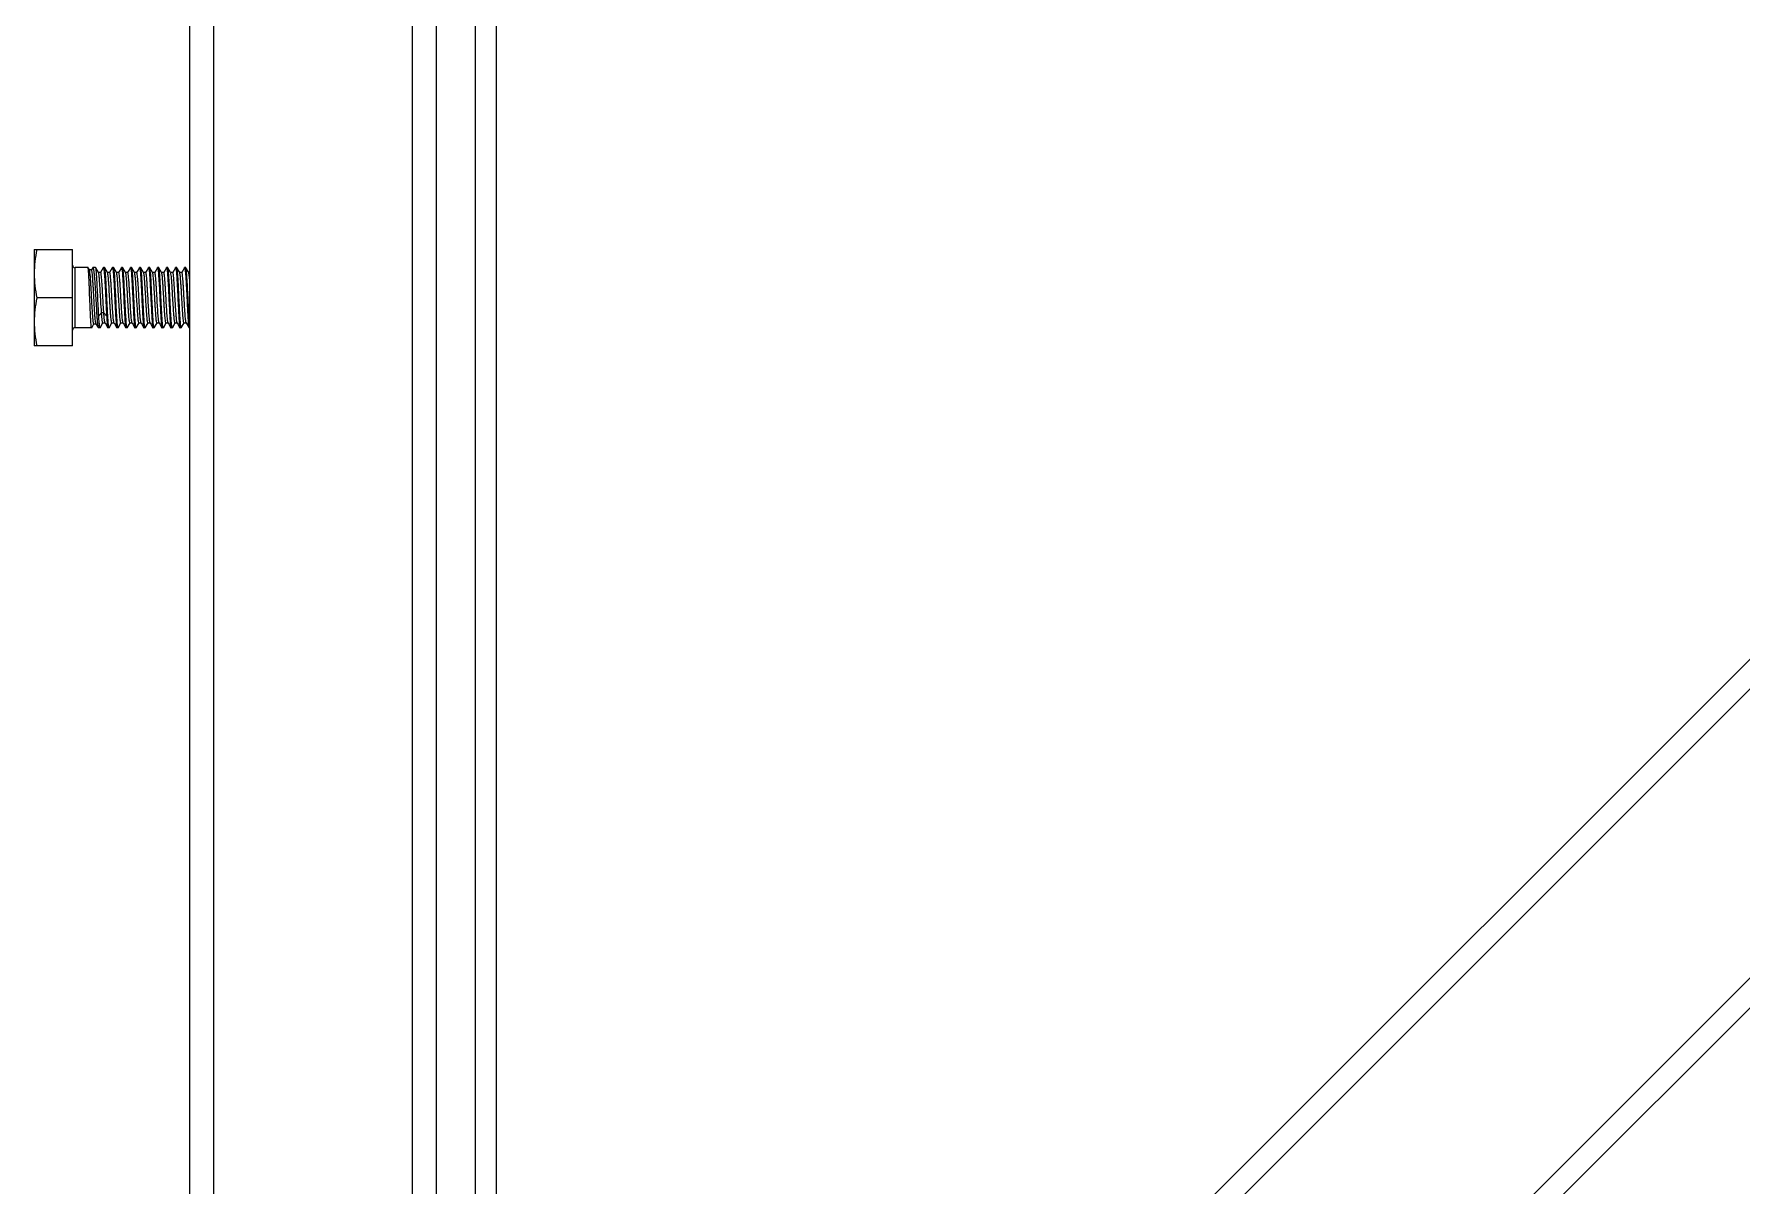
# Model space of a CAD drawing. Extents: x 1382187 to 1725648, y 860327 to 1571294.
# Drawn here: x 1509382 to 1511908, y 1236580 to 1238284 of the extents above; entities that cross this region are included whole.
import ezdxf

# ---------------------------------------------------------------- set-up
doc = ezdxf.new("R2010")
doc.units = 0
doc.header["$LTSCALE"] = 1000
doc.header["$MEASUREMENT"] = 0

msp = doc.modelspace()

# ---------------------------------------------------------------- linework, layer by layer
at = {"linetype": 'Continuous'}
for p, q in [((1510065.7, 1235660.5), (1510065.7, 1238674.2)), ((1510034.6, 1236243.7), (1510034.6, 1238542.7)), ((1510509.6, 1235948.7), (1513055, 1238494.1)), ((1510531.6, 1235926.7), (1513077, 1238472.1)), ((1509612, 1235399), (1509612, 1238358.6)), ((1509647.6, 1235399), (1509647.6, 1238358.6)), ((1509941.2, 1235399), (1509941.2, 1238358.6)), ((1509976.8, 1235399), (1509976.8, 1238358.6)), ((1510745.6, 1235712.8), (1513291, 1238258.2)), ((1510767.6, 1235690.7), (1513313, 1238236.1)), ((1509381.5, 1237965.4), (1509381.5, 1237823.1)), ((1509381.5, 1237965.4), (1509438.5, 1237965.4)), ((1509438.5, 1237823.1), (1509438.5, 1237965.4)), ((1509442, 1237849.8), (1509442, 1237938.8)), ((1509461.3, 1237938.8), (1509442, 1237938.8)), ((1509461.4, 1237938.7), (1509461.3, 1237938.8)), ((1509463.3, 1237935.4), (1509461.4, 1237938.7)), ((1509466.5, 1237935.4), (1509463.3, 1237935.4)), ((1509463.4, 1237935.2), (1509463.3, 1237935.4)), ((1509468.2, 1237938.5), (1509466.4, 1237935.4)), ((1509468.2, 1237938.5), (1509468.5, 1237938.8)), ((1509472.5, 1237938.8), (1509468.5, 1237938.8)), ((1509472.7, 1237938.6), (1509472.5, 1237938.8)), ((1509476.8, 1237931.6), (1509472.7, 1237938.6)), ((1509479.9, 1237931.8), (1509476.7, 1237931.8)), ((1509483.7, 1237938.6), (1509479.8, 1237931.8)), ((1509483.7, 1237938.6), (1509483.9, 1237938.8)), ((1509485.7, 1237938.8), (1509483.9, 1237938.8)), ((1509485.9, 1237938.6), (1509485.7, 1237938.8)), ((1509490.1, 1237931.4), (1509485.9, 1237938.6)), ((1509493.2, 1237931.5), (1509490, 1237931.5)), ((1509497.2, 1237938.6), (1509493.1, 1237931.5)), ((1509497.2, 1237938.6), (1509497.4, 1237938.8)), ((1509499.1, 1237938.8), (1509497.4, 1237938.8)), ((1509499.3, 1237938.6), (1509499.1, 1237938.8)), ((1509503.5, 1237931.4), (1509499.3, 1237938.6)), ((1509506.6, 1237931.5), (1509503.4, 1237931.5)), ((1509510.6, 1237938.6), (1509506.5, 1237931.5)), ((1509510.6, 1237938.6), (1509510.8, 1237938.8)), ((1509512.4, 1237938.8), (1509510.8, 1237938.8)), ((1509512.6, 1237938.6), (1509512.4, 1237938.8)), ((1509516.8, 1237931.4), (1509512.6, 1237938.6)), ((1509519.9, 1237931.5), (1509516.7, 1237931.5)), ((1509523.9, 1237938.6), (1509519.8, 1237931.5)), ((1509523.9, 1237938.6), (1509524.1, 1237938.8)), ((1509525.8, 1237938.8), (1509524.1, 1237938.8)), ((1509525.9, 1237938.6), (1509525.8, 1237938.8)), ((1509530.2, 1237931.4), (1509525.9, 1237938.6)), ((1509533.3, 1237931.5), (1509530.1, 1237931.5)), ((1509537.3, 1237938.6), (1509533.2, 1237931.5)), ((1509537.3, 1237938.6), (1509537.4, 1237938.8)), ((1509539.1, 1237938.8), (1509537.4, 1237938.8)), ((1509539.3, 1237938.6), (1509539.1, 1237938.8)), ((1509543.5, 1237931.4), (1509539.3, 1237938.6)), ((1509546.6, 1237931.5), (1509543.4, 1237931.5)), ((1509550.6, 1237938.6), (1509546.5, 1237931.5)), ((1509550.6, 1237938.6), (1509550.8, 1237938.8)), ((1509552.5, 1237938.8), (1509550.8, 1237938.8)), ((1509552.6, 1237938.6), (1509552.5, 1237938.8)), ((1509556.8, 1237931.4), (1509552.6, 1237938.6)), ((1509560, 1237931.5), (1509556.7, 1237931.5)), ((1509564, 1237938.6), (1509559.9, 1237931.5)), ((1509564, 1237938.6), (1509564.1, 1237938.8)), ((1509565.8, 1237938.8), (1509564.1, 1237938.8)), ((1509566, 1237938.6), (1509565.8, 1237938.8)), ((1509570.2, 1237931.4), (1509566, 1237938.6)), ((1509573.3, 1237931.5), (1509570.1, 1237931.5)), ((1509577.3, 1237938.6), (1509573.2, 1237931.5)), ((1509577.3, 1237938.6), (1509577.5, 1237938.8)), ((1509579.2, 1237938.8), (1509577.5, 1237938.8)), ((1509579.3, 1237938.6), (1509579.2, 1237938.8)), ((1509583.5, 1237931.4), (1509579.3, 1237938.6)), ((1509586.7, 1237931.5), (1509583.4, 1237931.5)), ((1509590.7, 1237938.6), (1509586.6, 1237931.5)), ((1509590.7, 1237938.6), (1509590.8, 1237938.8)), ((1509592.5, 1237938.8), (1509590.8, 1237938.8)), ((1509592.7, 1237938.6), (1509592.5, 1237938.8)), ((1509596.9, 1237931.4), (1509592.7, 1237938.6)), ((1509600, 1237931.5), (1509596.8, 1237931.5)), ((1509604, 1237938.6), (1509599.9, 1237931.5)), ((1509604, 1237938.6), (1509604.2, 1237938.8)), ((1509605.8, 1237938.8), (1509604.2, 1237938.8)), ((1509606, 1237938.6), (1509605.8, 1237938.8)), ((1509610.2, 1237931.4), (1509606, 1237938.6)), ((1509612, 1237931.5), (1509610.1, 1237931.5)), ((1509438.5, 1237894.3), (1509385.5, 1237894.3)), ((1509529.2, 1237891.9), (1509529.1, 1237894.3)), ((1509540.8, 1237894.3), (1509540.9, 1237891.9)), ((1509466.6, 1237849.8), (1509442, 1237849.8)), ((1509466.7, 1237849.9), (1509466.6, 1237849.8)), ((1509466.7, 1237849.9), (1509470, 1237855.5)), ((1509469.9, 1237855.5), (1509473.1, 1237855.5)), ((1509473, 1237855.7), (1509476.3, 1237850)), ((1509476.3, 1237850), (1509476.5, 1237849.8)), ((1509479.1, 1237849.8), (1509476.5, 1237849.8)), ((1509481.3, 1237871.7), (1509477.1, 1237867.3)), ((1509479.2, 1237849.9), (1509479.1, 1237849.8)), ((1509479.2, 1237849.9), (1509483.3, 1237857)), ((1509484.6, 1237871.7), (1509481.3, 1237871.7)), ((1509483.2, 1237857), (1509486.5, 1237857)), ((1509488.8, 1237867.3), (1509484.6, 1237871.7)), ((1509486.4, 1237857.2), (1509490.6, 1237849.9)), ((1509492.4, 1237849.8), (1509490.7, 1237849.8)), ((1509492.6, 1237849.9), (1509492.4, 1237849.8)), ((1509492.6, 1237849.9), (1509496.7, 1237857)), ((1509496.6, 1237857), (1509499.8, 1237857)), ((1509499.7, 1237857.2), (1509499.6, 1237857.3)), ((1509499.7, 1237857.2), (1509503.9, 1237849.9)), ((1509503.9, 1237849.9), (1509504.1, 1237849.8)), ((1509505.7, 1237849.8), (1509504.1, 1237849.8)), ((1509505.9, 1237849.9), (1509505.7, 1237849.8)), ((1509505.9, 1237849.9), (1509510, 1237857)), ((1509509.9, 1237857), (1509513.2, 1237857)), ((1509513.1, 1237857.2), (1509513, 1237857.3)), ((1509513.1, 1237857.2), (1509517.2, 1237849.9)), ((1509517.2, 1237849.9), (1509517.4, 1237849.8)), ((1509519.1, 1237849.8), (1509517.4, 1237849.8)), ((1509519.3, 1237849.9), (1509519.1, 1237849.8)), ((1509519.3, 1237849.9), (1509523.4, 1237857)), ((1509523.3, 1237857), (1509526.5, 1237857)), ((1509526.4, 1237857.2), (1509526.3, 1237857.4)), ((1509526.4, 1237857.2), (1509530.6, 1237849.9)), ((1509530.6, 1237849.9), (1509530.8, 1237849.8)), ((1509532.4, 1237849.8), (1509530.8, 1237849.8)), ((1509532.6, 1237849.9), (1509532.4, 1237849.8)), ((1509532.6, 1237849.9), (1509536.7, 1237857)), ((1509536.6, 1237857), (1509539.9, 1237857)), ((1509539.7, 1237857.2), (1509543.9, 1237849.9)), ((1509545.8, 1237849.8), (1509544.1, 1237849.8)), ((1509546, 1237849.9), (1509545.8, 1237849.8)), ((1509546, 1237849.9), (1509550.1, 1237857)), ((1509550, 1237857), (1509553.2, 1237857)), ((1509553.1, 1237857.2), (1509553, 1237857.4)), ((1509553.1, 1237857.2), (1509557.3, 1237849.9)), ((1509557.3, 1237849.9), (1509557.5, 1237849.8)), ((1509559.1, 1237849.8), (1509557.5, 1237849.8)), ((1509559.3, 1237849.9), (1509559.1, 1237849.8)), ((1509559.3, 1237849.9), (1509563.4, 1237857)), ((1509563.3, 1237857), (1509566.5, 1237857)), ((1509566.4, 1237857.2), (1509566.3, 1237857.4)), ((1509566.4, 1237857.2), (1509570.6, 1237849.9)), ((1509570.6, 1237849.9), (1509570.8, 1237849.8)), ((1509572.5, 1237849.8), (1509570.8, 1237849.8)), ((1509572.7, 1237849.9), (1509572.5, 1237849.8)), ((1509572.7, 1237849.9), (1509576.8, 1237857)), ((1509576.7, 1237857), (1509579.9, 1237857)), ((1509579.8, 1237857.2), (1509579.7, 1237857.4)), ((1509579.8, 1237857.2), (1509584, 1237849.9)), ((1509584, 1237849.9), (1509584.2, 1237849.8)), ((1509585.8, 1237849.8), (1509584.2, 1237849.8)), ((1509586, 1237849.9), (1509585.8, 1237849.8)), ((1509586, 1237849.9), (1509590.1, 1237857)), ((1509590, 1237857), (1509593.2, 1237857)), ((1509593.1, 1237857.2), (1509597.3, 1237849.9)), ((1509597.3, 1237849.9), (1509597.5, 1237849.8)), ((1509599.2, 1237849.8), (1509597.5, 1237849.8)), ((1509599.3, 1237849.9), (1509599.2, 1237849.8)), ((1509599.3, 1237849.9), (1509603.5, 1237857)), ((1509603.4, 1237857), (1509606.6, 1237857)), ((1509606.5, 1237857.2), (1509606.4, 1237857.4)), ((1509606.5, 1237857.2), (1509610.7, 1237849.9)), ((1509610.7, 1237849.9), (1509610.8, 1237849.8)), ((1509612, 1237849.8), (1509610.8, 1237849.8)), ((1509438.5, 1237823.1), (1509381.5, 1237823.1))]:
    msp.add_line(p, q, dxfattribs=at)
for centre, start, end in [((1509442, 1237942.3), 180, 270), ((1509442, 1237846.2), 90, 180)]:
    msp.add_arc(centre, 3.56, start, end, dxfattribs=at)
for points in [[(1509385.5, 1237965.4), (1509383.1, 1237953.8), (1509381.5, 1237941.8), (1509381.5, 1237929.9)], [(1509381.5, 1237929.9), (1509381.5, 1237917.9), (1509383.1, 1237906), (1509385.5, 1237894.3)], [(1509385.5, 1237894.3), (1509383.1, 1237882.6), (1509381.5, 1237870.6), (1509381.5, 1237858.7)], [(1509381.5, 1237858.7), (1509381.5, 1237846.7), (1509383.1, 1237834.8), (1509385.5, 1237823.1)]]:
    msp.add_open_spline(points, degree=3, dxfattribs=at)
for points, knots in [([(1509463.8, 1237894.3), (1509463.6, 1237899.7), (1509463.3, 1237907.7), (1509462.9, 1237917.8), (1509462.6, 1237924.4), (1509462.3, 1237929.9), (1509462, 1237934.1), (1509461.7, 1237936.8), (1509461.6, 1237938.3), (1509461.4, 1237938.7)], [0, 0, 0, 0, 0.36864, 0.53657, 0.68548, 0.810114, 0.906077, 0.97003, 1, 1, 1, 1]), ([(1509469.9, 1237855.5), (1509469.8, 1237855.5), (1509469.6, 1237855.8), (1509469.4, 1237856.3), (1509469.2, 1237857.3), (1509468.9, 1237859.2), (1509468.6, 1237862.4), (1509468.2, 1237867.1), (1509467.8, 1237872.9), (1509467.4, 1237879.5), (1509467, 1237886.7), (1509466.4, 1237896.6), (1509465.9, 1237906.3), (1509465.4, 1237915.6), (1509465, 1237921.7), (1509464.6, 1237926.7), (1509464.2, 1237930.7), (1509463.8, 1237933.4), (1509463.6, 1237934.8), (1509463.4, 1237935.2)], [0, 0, 0, 0, 0.003488, 0.010904, 0.022688, 0.038824, 0.083607, 0.143647, 0.216697, 0.300025, 0.390537, 0.484902, 0.671459, 0.756962, 0.833182, 0.897479, 0.947675, 0.982144, 1, 1, 1, 1]), ([(1509473, 1237855.7), (1509472.7, 1237856.1), (1509472.5, 1237857.6), (1509472.1, 1237860.4), (1509471.7, 1237864.6), (1509471.3, 1237869.8), (1509470.9, 1237876), (1509470.4, 1237885.4), (1509469.8, 1237895.3), (1509469.3, 1237905.2), (1509468.9, 1237912.2), (1509468.5, 1237918.6), (1509468.1, 1237924.2), (1509467.7, 1237928.8), (1509467.4, 1237932.2), (1509467, 1237934.2), (1509466.8, 1237935.1), (1509466.6, 1237935.4), (1509466.5, 1237935.4)], [0, 0, 0, 0, 0.018844, 0.055045, 0.107437, 0.174076, 0.252464, 0.339678, 0.527511, 0.621285, 0.710453, 0.791854, 0.862644, 0.920393, 0.963178, 0.989688, 0.996707, 1, 1, 1, 1]), ([(1509468.5, 1237938.8), (1509468.6, 1237938.8), (1509468.9, 1237938.4), (1509469.2, 1237937.3), (1509469.7, 1237934.8), (1509470.1, 1237930.8), (1509470.6, 1237925.3), (1509471.1, 1237918.7), (1509471.6, 1237911.1), (1509472.1, 1237902.8), (1509472.4, 1237897.2), (1509472.6, 1237894.3)], [0, 0, 0, 0, 0.007547, 0.022985, 0.080637, 0.173055, 0.296975, 0.447746, 0.61965, 0.806111, 1, 1, 1, 1]), ([(1509475.7, 1237894.3), (1509475.5, 1237899.7), (1509475.1, 1237907.6), (1509474.6, 1237917.6), (1509474.2, 1237924.1), (1509473.8, 1237929.6), (1509473.5, 1237933.9), (1509473.1, 1237936.7), (1509472.9, 1237938.2), (1509472.7, 1237938.6)], [0, 0, 0, 0, 0.365079, 0.53175, 0.679987, 0.804667, 0.901508, 0.967249, 1, 1, 1, 1]), ([(1509481.3, 1237871.7), (1509480.8, 1237877.8), (1509480.3, 1237887.1), (1509479.6, 1237899.7), (1509479, 1237909), (1509478.5, 1237917.3), (1509478, 1237923.3), (1509477.6, 1237927.1), (1509477.4, 1237929.2), (1509477.1, 1237930.6), (1509476.9, 1237931.4), (1509476.8, 1237931.6)], [0, 0, 0, 0, 0.303539, 0.468638, 0.62733, 0.768529, 0.882427, 0.926602, 0.961222, 0.985757, 1, 1, 1, 1]), ([(1509484.6, 1237871.7), (1509484.4, 1237874.7), (1509484, 1237881.1), (1509483.4, 1237890.9), (1509482.9, 1237901), (1509482.3, 1237910.6), (1509481.8, 1237917.9), (1509481.4, 1237923), (1509481.1, 1237926), (1509480.8, 1237928.4), (1509480.5, 1237930.2), (1509480.3, 1237931.2), (1509480, 1237931.8), (1509479.9, 1237931.8)], [0, 0, 0, 0, 0.15003, 0.317321, 0.489066, 0.652114, 0.794019, 0.853588, 0.904016, 0.944371, 0.97394, 0.992316, 1, 1, 1, 1]), ([(1509483.9, 1237938.8), (1509484, 1237938.8), (1509484.2, 1237938.4), (1509484.4, 1237937.8), (1509484.6, 1237936.7), (1509484.9, 1237934.5), (1509485.3, 1237930.8), (1509485.7, 1237925.3), (1509486.1, 1237918.7), (1509486.5, 1237911.1), (1509487, 1237902.8), (1509487.2, 1237897.2), (1509487.4, 1237894.3)], [0, 0, 0, 0, 0.006868, 0.022, 0.046199, 0.079427, 0.17181, 0.295831, 0.44681, 0.618994, 0.805771, 1, 1, 1, 1]), ([(1509489.1, 1237894.3), (1509488.8, 1237899.7), (1509488.4, 1237907.5), (1509487.9, 1237917.6), (1509487.5, 1237924.1), (1509487.1, 1237929.5), (1509486.8, 1237933.8), (1509486.4, 1237936.7), (1509486.2, 1237938.2), (1509485.9, 1237938.6)], [0, 0, 0, 0, 0.364025, 0.530311, 0.678341, 0.803035, 0.90014, 0.966414, 1, 1, 1, 1]), ([(1509496.6, 1237857), (1509496.5, 1237857), (1509496.3, 1237857.3), (1509496, 1237858.1), (1509495.7, 1237860.1), (1509495.3, 1237863.3), (1509494.9, 1237867.6), (1509494.5, 1237872.9), (1509494.1, 1237878.9), (1509493.7, 1237885.5), (1509493.2, 1237894.8), (1509492.7, 1237903.9), (1509492.2, 1237912.6), (1509491.8, 1237918.3), (1509491.4, 1237923.2), (1509491, 1237927), (1509490.6, 1237929.6), (1509490.4, 1237931), (1509490.1, 1237931.4)], [0, 0, 0, 0, 0.003515, 0.010772, 0.037949, 0.081609, 0.140308, 0.211978, 0.294061, 0.383612, 0.477415, 0.664253, 0.750571, 0.827952, 0.893624, 0.945254, 0.981055, 1, 1, 1, 1]), ([(1509499.6, 1237857.3), (1509499.4, 1237857.8), (1509499.1, 1237859.3), (1509498.8, 1237862.2), (1509498.4, 1237866.1), (1509497.8, 1237873.2), (1509497.2, 1237883.5), (1509496.6, 1237894.5), (1509496, 1237903.6), (1509495.7, 1237910.1), (1509495.3, 1237916), (1509494.9, 1237921.2), (1509494.5, 1237925.4), (1509494.1, 1237928.5), (1509493.8, 1237930.5), (1509493.5, 1237931.3), (1509493.3, 1237931.5), (1509493.2, 1237931.5)], [0, 0, 0, 0, 0.022098, 0.060554, 0.114206, 0.18123, 0.34569, 0.53115, 0.623722, 0.711849, 0.792446, 0.862698, 0.92016, 0.962863, 0.989437, 0.99654, 1, 1, 1, 1]), ([(1509497.4, 1237938.8), (1509497.5, 1237938.8), (1509497.7, 1237938.4), (1509497.9, 1237937.8), (1509498.1, 1237936.7), (1509498.4, 1237934.5), (1509498.7, 1237930.8), (1509499.1, 1237925.3), (1509499.5, 1237918.7), (1509499.9, 1237911.1), (1509500.3, 1237902.8), (1509500.6, 1237897.2), (1509500.7, 1237894.3)], [0, 0, 0, 0, 0.006693, 0.021771, 0.045952, 0.079179, 0.171588, 0.295652, 0.446676, 0.6189, 0.805722, 1, 1, 1, 1]), ([(1509502.4, 1237894.3), (1509502.2, 1237899.7), (1509501.8, 1237907.5), (1509501.2, 1237917.6), (1509500.9, 1237924.1), (1509500.5, 1237929.5), (1509500.1, 1237933.8), (1509499.7, 1237936.7), (1509499.5, 1237938.2), (1509499.3, 1237938.6)], [0, 0, 0, 0, 0.364027, 0.530312, 0.678339, 0.803032, 0.900139, 0.966415, 1, 1, 1, 1]), ([(1509509.9, 1237857), (1509509.8, 1237857), (1509509.6, 1237857.3), (1509509.4, 1237858.1), (1509509, 1237860.1), (1509508.7, 1237863.3), (1509508.3, 1237867.6), (1509507.9, 1237872.9), (1509507.5, 1237878.9), (1509507.1, 1237885.5), (1509506.6, 1237894.8), (1509506, 1237903.9), (1509505.5, 1237912.6), (1509505.1, 1237918.3), (1509504.7, 1237923.2), (1509504.4, 1237927), (1509503.9, 1237929.6), (1509503.7, 1237931), (1509503.5, 1237931.4)], [0, 0, 0, 0, 0.003515, 0.010772, 0.037949, 0.081609, 0.140308, 0.211978, 0.294061, 0.383612, 0.477415, 0.664253, 0.750571, 0.827952, 0.893624, 0.945254, 0.981055, 1, 1, 1, 1]), ([(1509513, 1237857.3), (1509512.8, 1237857.9), (1509512.5, 1237859.4), (1509512.1, 1237862.2), (1509511.7, 1237866.1), (1509511.2, 1237873.2), (1509510.5, 1237883.6), (1509509.9, 1237894.5), (1509509.4, 1237903.6), (1509509, 1237910.1), (1509508.6, 1237916.1), (1509508.2, 1237921.2), (1509507.8, 1237925.4), (1509507.5, 1237928.5), (1509507.1, 1237930.5), (1509506.9, 1237931.3), (1509506.7, 1237931.5), (1509506.6, 1237931.5)], [0, 0, 0, 0, 0.022237, 0.060809, 0.11455, 0.181633, 0.346125, 0.531524, 0.624042, 0.712107, 0.792639, 0.862829, 0.920237, 0.962898, 0.989446, 0.996542, 1, 1, 1, 1]), ([(1509510.8, 1237938.8), (1509510.9, 1237938.8), (1509511, 1237938.4), (1509511.2, 1237937.8), (1509511.4, 1237936.7), (1509511.7, 1237934.5), (1509512.1, 1237930.8), (1509512.5, 1237925.3), (1509512.9, 1237918.7), (1509513.3, 1237911.1), (1509513.7, 1237902.8), (1509514, 1237897.2), (1509514.1, 1237894.3)], [0, 0, 0, 0, 0.006696, 0.021778, 0.045963, 0.079194, 0.171608, 0.295673, 0.446692, 0.618909, 0.805729, 1, 1, 1, 1]), ([(1509515.8, 1237894.3), (1509515.5, 1237899.7), (1509515.1, 1237907.5), (1509514.6, 1237917.6), (1509514.2, 1237924.1), (1509513.8, 1237929.5), (1509513.5, 1237933.8), (1509513.1, 1237936.7), (1509512.8, 1237938.2), (1509512.6, 1237938.6)], [0, 0, 0, 0, 0.364034, 0.530325, 0.678352, 0.803041, 0.900142, 0.966414, 1, 1, 1, 1]), ([(1509523.3, 1237857), (1509523.2, 1237857), (1509523, 1237857.3), (1509522.7, 1237858.1), (1509522.4, 1237860.1), (1509522, 1237863.3), (1509521.6, 1237867.6), (1509521.2, 1237872.9), (1509520.8, 1237878.9), (1509520.4, 1237885.5), (1509519.9, 1237894.8), (1509519.4, 1237903.9), (1509518.8, 1237912.6), (1509518.5, 1237918.3), (1509518.1, 1237923.2), (1509517.7, 1237927), (1509517.3, 1237929.6), (1509517, 1237931), (1509516.8, 1237931.4)], [0, 0, 0, 0, 0.003515, 0.010772, 0.037949, 0.081609, 0.140308, 0.211978, 0.294061, 0.383612, 0.477416, 0.664253, 0.750571, 0.827952, 0.893624, 0.945254, 0.981055, 1, 1, 1, 1]), ([(1509526.3, 1237857.4), (1509526.1, 1237857.9), (1509525.8, 1237859.4), (1509525.4, 1237862.2), (1509525.1, 1237866.2), (1509524.5, 1237873.2), (1509523.9, 1237883.6), (1509523.3, 1237894.6), (1509522.7, 1237903.7), (1509522.3, 1237910.1), (1509522, 1237916.1), (1509521.6, 1237921.2), (1509521.2, 1237925.4), (1509520.8, 1237928.5), (1509520.5, 1237930.5), (1509520.2, 1237931.3), (1509520, 1237931.5), (1509519.9, 1237931.5)], [0, 0, 0, 0, 0.022376, 0.061065, 0.114893, 0.182035, 0.346559, 0.531898, 0.624361, 0.712364, 0.792832, 0.86296, 0.920314, 0.962934, 0.989455, 0.996544, 1, 1, 1, 1]), ([(1509524.1, 1237938.8), (1509524.2, 1237938.8), (1509524.4, 1237938.4), (1509524.5, 1237937.8), (1509524.8, 1237936.7), (1509525.1, 1237934.5), (1509525.4, 1237930.8), (1509525.8, 1237925.3), (1509526.2, 1237918.7), (1509526.6, 1237911.1), (1509527, 1237902.8), (1509527.3, 1237897.2), (1509527.4, 1237894.3)], [0, 0, 0, 0, 0.006683, 0.021751, 0.045922, 0.07914, 0.171535, 0.295594, 0.446618, 0.618857, 0.805703, 1, 1, 1, 1]), ([(1509529.1, 1237894.3), (1509528.8, 1237899.7), (1509528.5, 1237907.5), (1509527.9, 1237917.6), (1509527.6, 1237924.1), (1509527.2, 1237929.5), (1509526.8, 1237933.8), (1509526.4, 1237936.7), (1509526.2, 1237938.2), (1509525.9, 1237938.6)], [0, 0, 0, 0, 0.364016, 0.530299, 0.678328, 0.803022, 0.900132, 0.966412, 1, 1, 1, 1]), ([(1509533.4, 1237892.2), (1509533.1, 1237896.9), (1509532.7, 1237903.7), (1509532.2, 1237912.5), (1509531.8, 1237918.3), (1509531.4, 1237923.1), (1509531, 1237927), (1509530.6, 1237929.6), (1509530.4, 1237931), (1509530.2, 1237931.4)], [0, 0, 0, 0, 0.357179, 0.522363, 0.670515, 0.796289, 0.895183, 0.963748, 1, 1, 1, 1]), ([(1509536.7, 1237892.2), (1509536.6, 1237894.8), (1509536.3, 1237899.7), (1509535.9, 1237906.9), (1509535.5, 1237913.6), (1509535, 1237919.6), (1509534.6, 1237924.4), (1509534.3, 1237927.7), (1509534, 1237929.7), (1509533.7, 1237930.7), (1509533.6, 1237931.2), (1509533.4, 1237931.5), (1509533.3, 1237931.5)], [0, 0, 0, 0, 0.191103, 0.376469, 0.548513, 0.700189, 0.825314, 0.918839, 0.952565, 0.977198, 0.992701, 1, 1, 1, 1]), ([(1509537.4, 1237938.8), (1509537.5, 1237938.8), (1509537.7, 1237938.4), (1509537.9, 1237937.8), (1509538.1, 1237936.7), (1509538.4, 1237934.5), (1509538.8, 1237930.8), (1509539.2, 1237925.3), (1509539.6, 1237918.7), (1509540, 1237911.1), (1509540.4, 1237902.8), (1509540.6, 1237897.2), (1509540.8, 1237894.3)], [0, 0, 0, 0, 0.006671, 0.021725, 0.045886, 0.079098, 0.171491, 0.295553, 0.446588, 0.618835, 0.805687, 1, 1, 1, 1]), ([(1509542.5, 1237894.3), (1509542.2, 1237899.7), (1509541.8, 1237907.5), (1509541.3, 1237917.6), (1509540.9, 1237924.1), (1509540.5, 1237929.5), (1509540.2, 1237933.8), (1509539.8, 1237936.7), (1509539.5, 1237938.2), (1509539.3, 1237938.6)], [0, 0, 0, 0, 0.364022, 0.530315, 0.678347, 0.803036, 0.900137, 0.966413, 1, 1, 1, 1]), ([(1509550, 1237857), (1509549.9, 1237857), (1509549.7, 1237857.3), (1509549.4, 1237858.1), (1509549.1, 1237860.1), (1509548.7, 1237863.3), (1509548.3, 1237867.6), (1509547.9, 1237872.9), (1509547.5, 1237878.9), (1509547.1, 1237885.5), (1509546.6, 1237894.8), (1509546.1, 1237903.9), (1509545.5, 1237912.6), (1509545.2, 1237918.3), (1509544.8, 1237923.2), (1509544.4, 1237927), (1509544, 1237929.6), (1509543.7, 1237931), (1509543.5, 1237931.4)], [0, 0, 0, 0, 0.003516, 0.010772, 0.037949, 0.081609, 0.140308, 0.211978, 0.294061, 0.383612, 0.477416, 0.664254, 0.750571, 0.827952, 0.893624, 0.945254, 0.981055, 1, 1, 1, 1]), ([(1509553, 1237857.4), (1509552.8, 1237857.9), (1509552.5, 1237859.4), (1509552.1, 1237862.3), (1509551.8, 1237866.2), (1509551.2, 1237873.3), (1509550.6, 1237883.7), (1509549.9, 1237894.6), (1509549.4, 1237903.7), (1509549, 1237910.2), (1509548.6, 1237916.1), (1509548.3, 1237921.2), (1509547.9, 1237925.5), (1509547.5, 1237928.6), (1509547.2, 1237930.5), (1509546.9, 1237931.3), (1509546.7, 1237931.5), (1509546.6, 1237931.5)], [0, 0, 0, 0, 0.022654, 0.061574, 0.115578, 0.182837, 0.347426, 0.532643, 0.624999, 0.712877, 0.793216, 0.863221, 0.920468, 0.963004, 0.989473, 0.996549, 1, 1, 1, 1]), ([(1509550.8, 1237938.8), (1509550.9, 1237938.8), (1509551.1, 1237938.4), (1509551.2, 1237937.8), (1509551.5, 1237936.7), (1509551.7, 1237934.5), (1509552.1, 1237930.8), (1509552.5, 1237925.3), (1509552.9, 1237918.7), (1509553.3, 1237911.1), (1509553.7, 1237902.8), (1509554, 1237897.2), (1509554.1, 1237894.3)], [0, 0, 0, 0, 0.006673, 0.021728, 0.04589, 0.079102, 0.171488, 0.295544, 0.446579, 0.618833, 0.80569, 1, 1, 1, 1]), ([(1509555.8, 1237894.3), (1509555.5, 1237899.7), (1509555.2, 1237907.5), (1509554.6, 1237917.6), (1509554.3, 1237924.1), (1509553.9, 1237929.5), (1509553.5, 1237933.8), (1509553.1, 1237936.7), (1509552.9, 1237938.2), (1509552.6, 1237938.6)], [0, 0, 0, 0, 0.364021, 0.530312, 0.678344, 0.803036, 0.900139, 0.966413, 1, 1, 1, 1]), ([(1509563.3, 1237857), (1509563.2, 1237857), (1509563, 1237857.3), (1509562.8, 1237858.1), (1509562.4, 1237860.1), (1509562, 1237863.3), (1509561.7, 1237867.6), (1509561.3, 1237872.9), (1509560.9, 1237878.9), (1509560.5, 1237885.5), (1509559.9, 1237894.8), (1509559.4, 1237903.9), (1509558.9, 1237912.6), (1509558.5, 1237918.3), (1509558.1, 1237923.2), (1509557.7, 1237927), (1509557.3, 1237929.6), (1509557.1, 1237931), (1509556.8, 1237931.4)], [0, 0, 0, 0, 0.003516, 0.010771, 0.037949, 0.081609, 0.140308, 0.211978, 0.294061, 0.383613, 0.477416, 0.664254, 0.750571, 0.827952, 0.893624, 0.945254, 0.981055, 1, 1, 1, 1]), ([(1509566.3, 1237857.4), (1509566.1, 1237857.9), (1509565.9, 1237859.4), (1509565.5, 1237862.3), (1509565.1, 1237866.3), (1509564.6, 1237873.4), (1509563.9, 1237883.7), (1509563.3, 1237894.7), (1509562.8, 1237903.7), (1509562.4, 1237910.2), (1509562, 1237916.1), (1509561.6, 1237921.3), (1509561.2, 1237925.5), (1509560.9, 1237928.6), (1509560.5, 1237930.5), (1509560.3, 1237931.3), (1509560.1, 1237931.5), (1509560, 1237931.5)], [0, 0, 0, 0, 0.022792, 0.061828, 0.11592, 0.183237, 0.347858, 0.533014, 0.625317, 0.713133, 0.793408, 0.863351, 0.920544, 0.963039, 0.989482, 0.996551, 1, 1, 1, 1]), ([(1509564.1, 1237938.8), (1509564.2, 1237938.8), (1509564.4, 1237938.4), (1509564.6, 1237937.8), (1509564.8, 1237936.7), (1509565.1, 1237934.5), (1509565.4, 1237930.8), (1509565.8, 1237925.3), (1509566.2, 1237918.7), (1509566.7, 1237911.1), (1509567.1, 1237902.8), (1509567.3, 1237897.2), (1509567.5, 1237894.3)], [0, 0, 0, 0, 0.006683, 0.021749, 0.045921, 0.079139, 0.171536, 0.295597, 0.446627, 0.618868, 0.805705, 1, 1, 1, 1]), ([(1509569.1, 1237894.3), (1509568.9, 1237899.7), (1509568.5, 1237907.5), (1509568, 1237917.6), (1509567.6, 1237924.1), (1509567.2, 1237929.5), (1509566.9, 1237933.8), (1509566.4, 1237936.7), (1509566.2, 1237938.2), (1509566, 1237938.6)], [0, 0, 0, 0, 0.364024, 0.530311, 0.678341, 0.803035, 0.90014, 0.966414, 1, 1, 1, 1]), ([(1509576.7, 1237857), (1509576.6, 1237857), (1509576.4, 1237857.3), (1509576.1, 1237858.1), (1509575.8, 1237860.1), (1509575.4, 1237863.3), (1509575, 1237867.6), (1509574.6, 1237872.9), (1509574.2, 1237878.9), (1509573.8, 1237885.5), (1509573.3, 1237894.8), (1509572.8, 1237903.9), (1509572.2, 1237912.6), (1509571.8, 1237918.3), (1509571.4, 1237923.2), (1509571.1, 1237927), (1509570.7, 1237929.6), (1509570.4, 1237931), (1509570.2, 1237931.4)], [0, 0, 0, 0, 0.003516, 0.010771, 0.037949, 0.081609, 0.140308, 0.211978, 0.294061, 0.383613, 0.477416, 0.664254, 0.750571, 0.827952, 0.893624, 0.945254, 0.981055, 1, 1, 1, 1]), ([(1509579.7, 1237857.4), (1509579.5, 1237857.9), (1509579.2, 1237859.5), (1509578.8, 1237862.3), (1509578.4, 1237866.3), (1509577.9, 1237873.4), (1509577.3, 1237883.7), (1509576.6, 1237894.7), (1509576.1, 1237903.8), (1509575.7, 1237910.2), (1509575.3, 1237916.1), (1509575, 1237921.3), (1509574.6, 1237925.5), (1509574.2, 1237928.6), (1509573.9, 1237930.5), (1509573.6, 1237931.3), (1509573.4, 1237931.5), (1509573.3, 1237931.5)], [0, 0, 0, 0, 0.022931, 0.062083, 0.116262, 0.183637, 0.34829, 0.533386, 0.625634, 0.713389, 0.793599, 0.863481, 0.920621, 0.963074, 0.989491, 0.996553, 1, 1, 1, 1]), ([(1509577.5, 1237938.8), (1509577.6, 1237938.8), (1509577.8, 1237938.4), (1509577.9, 1237937.8), (1509578.1, 1237936.7), (1509578.4, 1237934.5), (1509578.8, 1237930.8), (1509579.2, 1237925.3), (1509579.6, 1237918.7), (1509580, 1237911.1), (1509580.4, 1237902.8), (1509580.7, 1237897.2), (1509580.8, 1237894.3)], [0, 0, 0, 0, 0.006692, 0.02177, 0.045951, 0.079177, 0.171585, 0.295649, 0.446674, 0.618898, 0.805721, 1, 1, 1, 1]), ([(1509581.3, 1237917.2), (1509581.2, 1237920), (1509580.9, 1237924.9), (1509580.5, 1237930.7), (1509580.1, 1237934.4), (1509579.9, 1237936.3), (1509579.6, 1237937.7), (1509579.5, 1237938.4), (1509579.3, 1237938.6)], [0, 0, 0, 0, 0.386254, 0.691736, 0.808776, 0.899775, 0.963628, 1, 1, 1, 1]), ([(1509585.5, 1237913.5), (1509585.4, 1237915.8), (1509585.1, 1237919.9), (1509584.6, 1237925.2), (1509584.2, 1237928.7), (1509583.8, 1237930.5), (1509583.7, 1237931.2), (1509583.5, 1237931.4)], [0, 0, 0, 0, 0.381097, 0.684377, 0.893928, 0.960143, 1, 1, 1, 1]), ([(1509588.9, 1237913.5), (1509588.7, 1237916), (1509588.4, 1237919.5), (1509588.1, 1237923.9), (1509587.8, 1237926.6), (1509587.5, 1237928.6), (1509587.3, 1237930.2), (1509587.1, 1237931), (1509586.8, 1237931.5), (1509586.7, 1237931.5)], [0, 0, 0, 0, 0.410879, 0.581806, 0.725913, 0.840918, 0.925076, 0.977487, 1, 1, 1, 1]), ([(1509590.8, 1237938.8), (1509591, 1237938.8), (1509591.2, 1237938.1), (1509591.4, 1237937.1), (1509591.7, 1237935.2), (1509592, 1237932.8), (1509592.2, 1237929.7), (1509592.6, 1237924.4), (1509592.8, 1237920.2), (1509593, 1237917.2)], [0, 0, 0, 0, 0.021095, 0.073096, 0.157182, 0.272316, 0.416719, 0.588047, 1, 1, 1, 1]), ([(1509595.8, 1237894.3), (1509595.6, 1237899.7), (1509595.2, 1237907.5), (1509594.7, 1237917.6), (1509594.3, 1237924.1), (1509593.9, 1237929.5), (1509593.6, 1237933.8), (1509593.1, 1237936.7), (1509592.9, 1237938.2), (1509592.7, 1237938.6)], [0, 0, 0, 0, 0.364034, 0.530327, 0.678354, 0.803043, 0.900143, 0.966415, 1, 1, 1, 1]), ([(1509603.4, 1237857), (1509603.3, 1237857), (1509603.1, 1237857.3), (1509602.8, 1237858.1), (1509602.4, 1237860.1), (1509602.1, 1237863.3), (1509601.7, 1237867.6), (1509601.3, 1237872.9), (1509600.9, 1237878.9), (1509600.5, 1237885.5), (1509600, 1237894.8), (1509599.5, 1237903.9), (1509598.9, 1237912.6), (1509598.5, 1237918.3), (1509598.1, 1237923.2), (1509597.8, 1237927), (1509597.4, 1237929.6), (1509597.1, 1237931), (1509596.9, 1237931.4)], [0, 0, 0, 0, 0.003516, 0.010771, 0.037949, 0.081609, 0.140308, 0.211978, 0.294061, 0.383613, 0.477416, 0.664254, 0.750571, 0.827952, 0.893624, 0.945254, 0.981055, 1, 1, 1, 1]), ([(1509606.4, 1237857.4), (1509606.2, 1237858), (1509605.9, 1237859.5), (1509605.5, 1237862.4), (1509605.1, 1237866.4), (1509604.6, 1237873.5), (1509603.9, 1237883.8), (1509603.3, 1237894.8), (1509602.8, 1237903.8), (1509602.4, 1237910.3), (1509602, 1237916.2), (1509601.6, 1237921.3), (1509601.3, 1237925.5), (1509600.9, 1237928.6), (1509600.6, 1237930.5), (1509600.3, 1237931.3), (1509600.1, 1237931.5), (1509600, 1237931.5)], [0, 0, 0, 0, 0.023208, 0.06259, 0.116944, 0.184435, 0.349152, 0.534126, 0.626268, 0.713899, 0.79398, 0.86374, 0.920773, 0.963144, 0.989509, 0.996558, 1, 1, 1, 1]), ([(1509604.2, 1237938.8), (1509604.3, 1237938.8), (1509604.5, 1237938.4), (1509604.6, 1237937.8), (1509604.8, 1237936.7), (1509605.1, 1237934.5), (1509605.5, 1237930.8), (1509605.9, 1237925.3), (1509606.3, 1237918.7), (1509606.7, 1237911.1), (1509607.1, 1237902.8), (1509607.4, 1237897.2), (1509607.5, 1237894.3)], [0, 0, 0, 0, 0.006682, 0.021748, 0.045918, 0.079135, 0.171528, 0.295585, 0.446611, 0.618853, 0.805701, 1, 1, 1, 1]), ([(1509609.2, 1237894.3), (1509608.9, 1237899.7), (1509608.6, 1237907.5), (1509608, 1237917.6), (1509607.6, 1237924.1), (1509607.2, 1237929.5), (1509606.9, 1237933.8), (1509606.5, 1237936.7), (1509606.3, 1237938.2), (1509606, 1237938.6)], [0, 0, 0, 0, 0.364017, 0.530302, 0.678331, 0.803024, 0.900132, 0.966412, 1, 1, 1, 1]), ([(1509612, 1237917.1), (1509611.8, 1237918.9), (1509611.6, 1237922.2), (1509611.2, 1237926.5), (1509610.7, 1237929.4), (1509610.5, 1237930.9), (1509610.2, 1237931.4)], [0, 0, 0, 0, 0.381924, 0.683092, 0.891493, 1, 1, 1, 1]), ([(1509582.5, 1237894.3), (1509582.4, 1237896.3), (1509582, 1237903.9), (1509581.7, 1237911.6), (1509581.3, 1237917.2)], [0, 0, 0, 0, 0.261816, 1, 1, 1, 1]), ([(1509590, 1237857), (1509589.9, 1237857), (1509589.6, 1237857.6), (1509589.4, 1237858.4), (1509589.1, 1237860.1), (1509588.9, 1237862.2), (1509588.6, 1237865), (1509588.2, 1237869.6), (1509587.7, 1237876.3), (1509587.2, 1237885.2), (1509586.6, 1237894.8), (1509586.1, 1237904.2), (1509585.7, 1237910.5), (1509585.5, 1237913.5)], [0, 0, 0, 0, 0.007549, 0.025288, 0.053782, 0.092698, 0.14142, 0.199125, 0.337396, 0.498012, 0.669894, 0.841157, 1, 1, 1, 1]), ([(1509593.1, 1237857.2), (1509593, 1237857.4), (1509592.8, 1237858.1), (1509592.4, 1237860.2), (1509592, 1237864.2), (1509591.5, 1237870.3), (1509591, 1237877.9), (1509590.4, 1237886.5), (1509589.8, 1237898.5), (1509589.2, 1237907.6), (1509588.9, 1237913.5)], [0, 0, 0, 0, 0.014139, 0.038106, 0.114569, 0.22512, 0.362916, 0.519336, 0.684562, 1, 1, 1, 1]), ([(1509593, 1237917.2), (1509593.1, 1237915.4), (1509593.5, 1237907.8), (1509593.9, 1237900.1), (1509594.2, 1237894.3)], [0, 0, 0, 0, 0.233581, 1, 1, 1, 1]), ([(1509466.6, 1237849.8), (1509466.5, 1237849.8), (1509466.3, 1237850.2), (1509466.2, 1237850.7), (1509466, 1237851.8), (1509465.8, 1237854), (1509465.5, 1237857.8), (1509465.1, 1237863.2), (1509464.8, 1237869.9), (1509464.5, 1237877.5), (1509464.2, 1237885.7), (1509463.9, 1237891.4), (1509463.8, 1237894.3)], [0, 0, 0, 0, 0.006203, 0.021073, 0.045141, 0.078305, 0.170688, 0.294821, 0.44599, 0.618417, 0.805472, 1, 1, 1, 1]), ([(1509472.6, 1237894.3), (1509472.9, 1237888.9), (1509473.4, 1237881.1), (1509474, 1237871.2), (1509474.4, 1237864.7), (1509474.9, 1237859.2), (1509475.3, 1237854.9), (1509475.8, 1237852), (1509476, 1237850.4), (1509476.3, 1237850)], [0, 0, 0, 0, 0.361155, 0.526427, 0.673911, 0.798642, 0.896457, 0.964179, 1, 1, 1, 1]), ([(1509477.1, 1237867.3), (1509477, 1237869.4), (1509476.5, 1237878.3), (1509476.1, 1237887.3), (1509475.7, 1237894.3)], [0, 0, 0, 0, 0.22604, 1, 1, 1, 1]), ([(1509487.4, 1237894.3), (1509487.5, 1237891.9), (1509487.9, 1237882.9), (1509488.4, 1237873.9), (1509488.8, 1237867.3)], [0, 0, 0, 0, 0.2673, 1, 1, 1, 1]), ([(1509492.4, 1237849.8), (1509492.3, 1237849.8), (1509492.1, 1237850.1), (1509492, 1237850.7), (1509491.7, 1237851.8), (1509491.4, 1237854), (1509491.1, 1237857.8), (1509490.7, 1237863.2), (1509490.3, 1237869.9), (1509489.9, 1237877.5), (1509489.5, 1237885.7), (1509489.2, 1237891.4), (1509489.1, 1237894.3)], [0, 0, 0, 0, 0.006697, 0.021779, 0.045964, 0.079194, 0.171609, 0.295674, 0.446694, 0.618911, 0.805729, 1, 1, 1, 1]), ([(1509500.7, 1237894.3), (1509501, 1237888.9), (1509501.4, 1237881), (1509501.9, 1237871), (1509502.3, 1237864.5), (1509502.7, 1237859), (1509503, 1237854.7), (1509503.4, 1237851.9), (1509503.7, 1237850.4), (1509503.9, 1237849.9)], [0, 0, 0, 0, 0.363963, 0.530225, 0.678242, 0.802937, 0.90006, 0.966368, 1, 1, 1, 1]), ([(1509505.7, 1237849.8), (1509505.7, 1237849.8), (1509505.5, 1237850.1), (1509505.3, 1237850.7), (1509505.1, 1237851.8), (1509504.8, 1237854), (1509504.4, 1237857.8), (1509504, 1237863.2), (1509503.6, 1237869.9), (1509503.2, 1237877.5), (1509502.8, 1237885.7), (1509502.6, 1237891.4), (1509502.4, 1237894.3)], [0, 0, 0, 0, 0.006689, 0.021764, 0.045941, 0.079165, 0.171569, 0.295632, 0.446659, 0.618889, 0.805716, 1, 1, 1, 1]), ([(1509514.1, 1237894.3), (1509514.3, 1237888.9), (1509514.7, 1237881), (1509515.3, 1237871), (1509515.6, 1237864.5), (1509516, 1237859), (1509516.4, 1237854.7), (1509516.8, 1237851.9), (1509517, 1237850.4), (1509517.2, 1237849.9)], [0, 0, 0, 0, 0.363959, 0.530225, 0.678245, 0.80294, 0.900061, 0.966367, 1, 1, 1, 1]), ([(1509519.1, 1237849.8), (1509519, 1237849.8), (1509518.8, 1237850.1), (1509518.6, 1237850.7), (1509518.4, 1237851.8), (1509518.1, 1237854), (1509517.8, 1237857.8), (1509517.4, 1237863.2), (1509517, 1237869.9), (1509516.6, 1237877.5), (1509516.2, 1237885.7), (1509515.9, 1237891.4), (1509515.8, 1237894.3)], [0, 0, 0, 0, 0.00668, 0.021743, 0.045911, 0.079128, 0.171521, 0.29558, 0.446613, 0.618858, 0.805701, 1, 1, 1, 1]), ([(1509527.4, 1237894.3), (1509527.7, 1237888.9), (1509528.1, 1237881), (1509528.6, 1237871), (1509529, 1237864.5), (1509529.4, 1237859), (1509529.7, 1237854.7), (1509530.1, 1237851.9), (1509530.3, 1237850.4), (1509530.6, 1237849.9)], [0, 0, 0, 0, 0.363957, 0.530226, 0.678247, 0.80294, 0.900059, 0.966367, 1, 1, 1, 1]), ([(1509532.4, 1237849.8), (1509532.3, 1237849.8), (1509532.2, 1237850.1), (1509532, 1237850.7), (1509531.8, 1237851.7), (1509531.5, 1237853.7), (1509531.2, 1237857.2), (1509530.8, 1237862.3), (1509530.4, 1237868.6), (1509530, 1237875.8), (1509529.6, 1237883.7), (1509529.4, 1237889.1), (1509529.2, 1237891.9)], [0, 0, 0, 0, 0.006689, 0.021571, 0.045424, 0.078208, 0.169526, 0.292465, 0.442701, 0.6149, 0.802905, 1, 1, 1, 1]), ([(1509536.6, 1237857), (1509536.5, 1237857), (1509536.3, 1237857.2), (1509536.1, 1237858.1), (1509535.7, 1237860.1), (1509535.4, 1237863.2), (1509535, 1237867.5), (1509534.6, 1237872.8), (1509534, 1237881.1), (1509533.7, 1237887.7), (1509533.4, 1237892.2)], [0, 0, 0, 0, 0.007368, 0.022553, 0.07941, 0.170757, 0.293599, 0.443643, 0.615565, 1, 1, 1, 1]), ([(1509539.7, 1237857.2), (1509539.5, 1237857.5), (1509539.3, 1237858.8), (1509538.9, 1237861.1), (1509538.6, 1237864.5), (1509538.2, 1237868.8), (1509537.8, 1237873.9), (1509537.3, 1237881.8), (1509537, 1237888), (1509536.7, 1237892.2)], [0, 0, 0, 0, 0.036414, 0.10397, 0.201071, 0.324823, 0.471425, 0.636308, 1, 1, 1, 1]), ([(1509540.9, 1237891.9), (1509541.1, 1237886.7), (1509541.5, 1237879.2), (1509542, 1237869.7), (1509542.4, 1237863.6), (1509542.8, 1237858.5), (1509543.1, 1237854.4), (1509543.5, 1237851.8), (1509543.7, 1237850.3), (1509543.9, 1237849.9)], [0, 0, 0, 0, 0.367266, 0.533405, 0.680662, 0.804347, 0.900563, 0.966339, 1, 1, 1, 1]), ([(1509545.8, 1237849.8), (1509545.7, 1237849.8), (1509545.5, 1237850.1), (1509545.3, 1237850.7), (1509545.1, 1237851.8), (1509544.8, 1237854), (1509544.5, 1237857.8), (1509544.1, 1237863.2), (1509543.7, 1237869.9), (1509543.3, 1237877.5), (1509542.9, 1237885.7), (1509542.6, 1237891.4), (1509542.5, 1237894.3)], [0, 0, 0, 0, 0.006689, 0.021763, 0.04594, 0.079164, 0.171568, 0.295631, 0.446657, 0.618886, 0.805714, 1, 1, 1, 1]), ([(1509554.1, 1237894.3), (1509554.4, 1237888.9), (1509554.8, 1237881), (1509555.3, 1237871), (1509555.7, 1237864.5), (1509556.1, 1237859), (1509556.4, 1237854.7), (1509556.8, 1237851.9), (1509557, 1237850.4), (1509557.3, 1237849.9)], [0, 0, 0, 0, 0.363961, 0.530225, 0.678245, 0.802939, 0.90006, 0.966367, 1, 1, 1, 1]), ([(1509559.1, 1237849.8), (1509559, 1237849.8), (1509558.8, 1237850.1), (1509558.7, 1237850.7), (1509558.5, 1237851.8), (1509558.2, 1237854), (1509557.8, 1237857.8), (1509557.4, 1237863.2), (1509557, 1237869.9), (1509556.6, 1237877.5), (1509556.2, 1237885.7), (1509555.9, 1237891.4), (1509555.8, 1237894.3)], [0, 0, 0, 0, 0.006676, 0.021733, 0.045899, 0.079113, 0.171508, 0.295569, 0.446596, 0.61884, 0.805693, 1, 1, 1, 1]), ([(1509567.5, 1237894.3), (1509567.7, 1237888.9), (1509568.1, 1237881), (1509568.6, 1237871), (1509569, 1237864.5), (1509569.4, 1237859), (1509569.8, 1237854.7), (1509570.2, 1237851.9), (1509570.4, 1237850.4), (1509570.6, 1237849.9)], [0, 0, 0, 0, 0.363962, 0.530226, 0.678239, 0.802933, 0.900057, 0.966368, 1, 1, 1, 1]), ([(1509572.5, 1237849.8), (1509572.4, 1237849.8), (1509572.2, 1237850.1), (1509572, 1237850.7), (1509571.8, 1237851.8), (1509571.5, 1237854), (1509571.2, 1237857.8), (1509570.8, 1237863.2), (1509570.4, 1237869.9), (1509570, 1237877.5), (1509569.6, 1237885.7), (1509569.3, 1237891.4), (1509569.1, 1237894.3)], [0, 0, 0, 0, 0.006697, 0.021779, 0.045964, 0.079195, 0.171609, 0.295674, 0.446694, 0.618911, 0.805729, 1, 1, 1, 1]), ([(1509580.8, 1237894.3), (1509581.1, 1237888.9), (1509581.5, 1237881), (1509582, 1237871), (1509582.4, 1237864.5), (1509582.8, 1237859), (1509583.1, 1237854.7), (1509583.5, 1237851.9), (1509583.7, 1237850.4), (1509584, 1237849.9)], [0, 0, 0, 0, 0.363963, 0.530225, 0.678242, 0.802937, 0.90006, 0.966368, 1, 1, 1, 1]), ([(1509585.8, 1237849.8), (1509585.7, 1237849.8), (1509585.5, 1237850.1), (1509585.4, 1237850.7), (1509585.2, 1237851.8), (1509584.9, 1237854), (1509584.5, 1237857.8), (1509584.1, 1237863.2), (1509583.7, 1237869.9), (1509583.3, 1237877.5), (1509582.9, 1237885.7), (1509582.6, 1237891.4), (1509582.5, 1237894.3)], [0, 0, 0, 0, 0.006686, 0.021758, 0.045933, 0.079154, 0.171555, 0.295617, 0.446646, 0.618881, 0.805711, 1, 1, 1, 1]), ([(1509594.2, 1237894.3), (1509594.4, 1237888.9), (1509594.8, 1237881), (1509595.3, 1237871), (1509595.7, 1237864.5), (1509596.1, 1237859), (1509596.4, 1237854.7), (1509596.9, 1237851.9), (1509597.1, 1237850.4), (1509597.3, 1237849.9)], [0, 0, 0, 0, 0.363958, 0.530225, 0.678245, 0.80294, 0.90006, 0.966367, 1, 1, 1, 1]), ([(1509599.2, 1237849.8), (1509599.1, 1237849.8), (1509598.9, 1237850.1), (1509598.7, 1237850.7), (1509598.5, 1237851.8), (1509598.2, 1237854), (1509597.9, 1237857.8), (1509597.5, 1237863.2), (1509597.1, 1237869.9), (1509596.7, 1237877.5), (1509596.2, 1237885.7), (1509596, 1237891.4), (1509595.8, 1237894.3)], [0, 0, 0, 0, 0.006677, 0.021736, 0.045902, 0.079117, 0.171507, 0.295565, 0.446598, 0.618848, 0.805696, 1, 1, 1, 1]), ([(1509607.5, 1237894.3), (1509607.8, 1237888.9), (1509608.1, 1237881), (1509608.7, 1237871), (1509609.1, 1237864.5), (1509609.4, 1237859), (1509609.8, 1237854.7), (1509610.2, 1237851.9), (1509610.4, 1237850.4), (1509610.7, 1237849.9)], [0, 0, 0, 0, 0.363957, 0.530228, 0.678248, 0.80294, 0.900058, 0.966367, 1, 1, 1, 1]), ([(1509612, 1237851.3), (1509611.6, 1237853.3), (1509611.1, 1237858.6), (1509610.5, 1237868.2), (1509609.8, 1237880.5), (1509609.4, 1237889.5), (1509609.2, 1237894.3)], [0, 0, 0, 0, 0.140058, 0.370691, 0.667791, 1, 1, 1, 1]), ([(1509479.1, 1237849.8), (1509478.9, 1237849.8), (1509478.7, 1237850.3), (1509478.5, 1237851.1), (1509478.3, 1237852.6), (1509478.1, 1237854.6), (1509477.8, 1237857.1), (1509477.5, 1237861.4), (1509477.2, 1237864.9), (1509477.1, 1237867.3)], [0, 0, 0, 0, 0.021546, 0.072917, 0.155846, 0.269667, 0.412995, 0.584026, 1, 1, 1, 1]), ([(1509483.2, 1237857), (1509483.1, 1237857), (1509482.9, 1237857.4), (1509482.7, 1237858.1), (1509482.5, 1237859.3), (1509482.1, 1237861.8), (1509481.7, 1237866), (1509481.4, 1237869.6), (1509481.3, 1237871.7)], [0, 0, 0, 0, 0.023235, 0.075178, 0.15823, 0.271917, 0.585415, 1, 1, 1, 1]), ([(1509486.4, 1237857.2), (1509486.1, 1237857.6), (1509485.8, 1237859.2), (1509485.4, 1237862.2), (1509485, 1237866.5), (1509484.7, 1237869.8), (1509484.6, 1237871.7)], [0, 0, 0, 0, 0.108395, 0.316903, 0.618184, 1, 1, 1, 1]), ([(1509488.8, 1237867.3), (1509488.9, 1237865.1), (1509489.2, 1237861), (1509489.6, 1237855.8), (1509489.9, 1237852.5), (1509490.3, 1237850.7), (1509490.4, 1237850.1), (1509490.6, 1237849.9)], [0, 0, 0, 0, 0.387446, 0.690986, 0.897716, 0.962073, 1, 1, 1, 1]), ([(1509490.6, 1237849.9), (1509490.6, 1237849.9), (1509490.6, 1237849.8), (1509490.7, 1237849.8), (1509490.7, 1237849.8)], [0, 0, 0, 0, 0.600476, 1, 1, 1, 1]), ([(1509543.9, 1237849.9), (1509544, 1237849.9), (1509544, 1237849.8), (1509544.1, 1237849.8), (1509544.1, 1237849.8)], [0, 0, 0, 0, 0.600612, 1, 1, 1, 1])]:
    msp.add_open_spline(points, degree=3, knots=knots, dxfattribs=at)

doc.saveas('drawing.dxf')
